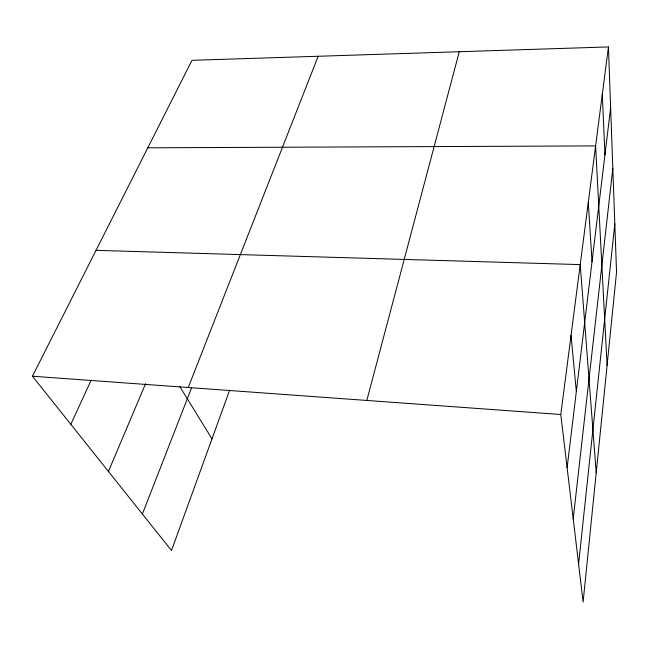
<?xml version="1.0" encoding="UTF-8"?>
<svg xmlns="http://www.w3.org/2000/svg" width="649" height="649" viewBox="0 0 649 649"><rect width="100%" height="100%" fill="white"/><g stroke="black" fill="none" stroke-linecap="round" stroke-linejoin="round"><path stroke-width="0.97" d="M578.584 564.013L614.814 223.929M573.205 518.819L612.818 168.44M567.121 467.726L610.636 107.823M608.446 46.931L616.55 272.077L583.11 602.069L560.785 414.5L608.446 46.931L191.982 60.325L32.45 376.225L171.498 550.514L229.657 390.154M366.815 400.449L459.273 51.725M142.391 514.024L191.731 387.453M188.242 387.51L318.164 56.268M108.432 471.466L145.554 383.729M70.806 424.3L91.103 380.395M147.802 147.81L595.612 145.903L607.099 365.322M96.02 250.344L580.222 264.605L596.212 472.772M32.45 376.225L560.785 414.5M179.635 386.285L211.98 438.878M571.031 335.492L576.336 391.485M588.278 202.431L592.034 261.701M602.304 94.267L604.941 154.924"/></g></svg>
